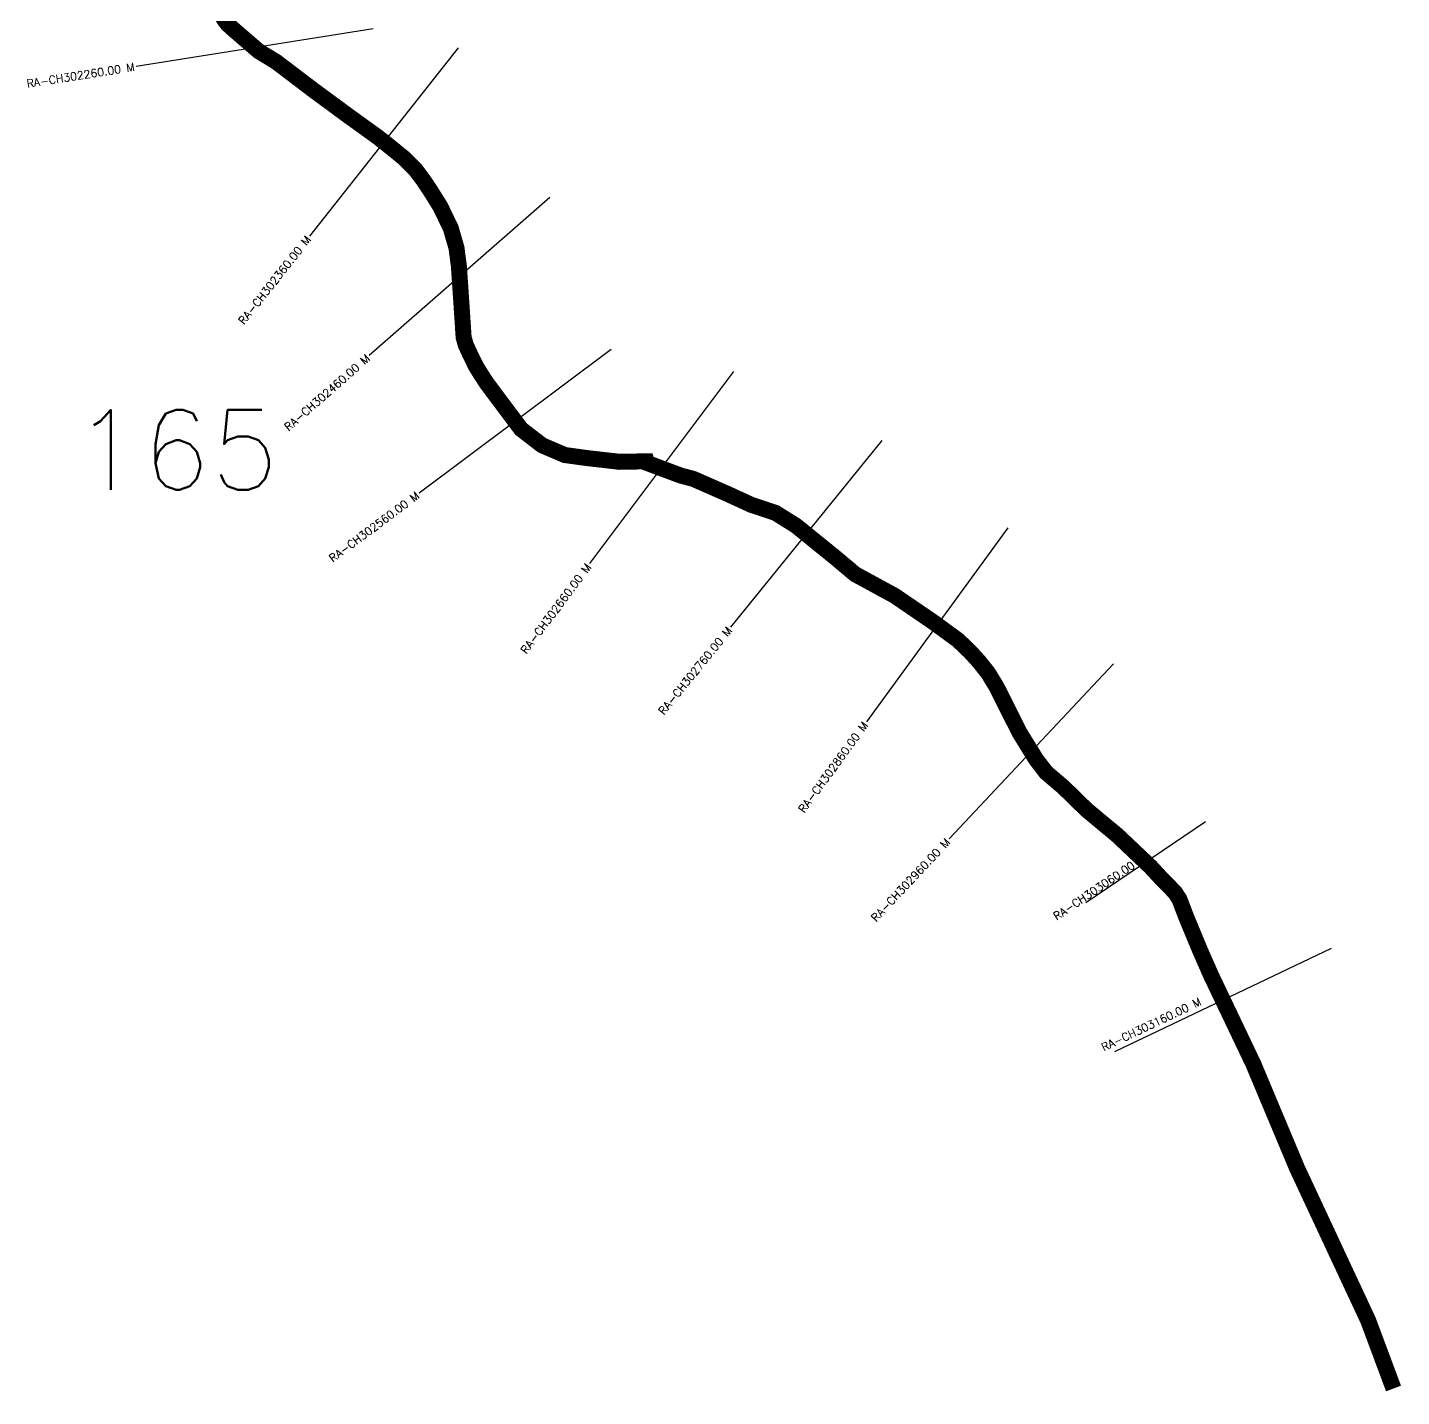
# Model space of a CAD drawing. Extents: x 283508 to 286538, y 2014367 to 2018695.
# Drawn here: x 284186 to 285044, y 2014367 to 2015223 of the extents above; entities that cross this region are included whole.
import ezdxf
from ezdxf.enums import TextEntityAlignment as Align

# ---------------------------------------------------------------- set-up
doc = ezdxf.new("R2010")
doc.units = ezdxf.units.MI
doc.header["$MEASUREMENT"] = 0
for name, color, linetype in [('ARTIFICIALLY PROTECTED', 4, 'Continuous'), ('CS', 134, 'Continuous'), ('CSMark', 6, 'Continuous')]:
    doc.layers.add(name, color=color, linetype=linetype)
doc.styles.get("Standard").update_dxf_attribs({"font": 'simplex.shx'})

msp = doc.modelspace()

# ---------------------------------------------------------------- linework, layer by layer
at = {"layer": 'ARTIFICIALLY PROTECTED', "const_width": 10, "flags": 128}
msp.add_lwpolyline([(284298.74, 2015244.53), (284309.03, 2015227.06), (284310.77, 2015224.78), (284314.11, 2015221.73), (284330.35, 2015207.73), (284341.15, 2015201.17), (284364.66, 2015183.31), (284386.37, 2015167.33), (284404.81, 2015154.04), (284411.63, 2015148.65), (284421.12, 2015140.92), (284428.45, 2015133.55), (284433.28, 2015127.07), (284437.19, 2015121.25), (284443.79, 2015110.7), (284450.34, 2015097.12), (284453.89, 2015084.85), (284455.39, 2015073.43), (284456.85, 2015051.73), (284458.36, 2015028.89), (284459.73, 2015024.18), (284462.52, 2015018.16), (284464.23, 2015014.66), (284465.94, 2015011.15), (284468.56, 2015006.86), (284472.81, 2015000.3), (284485.67, 2014983.13), (284494.23, 2014971.68), (284507.44, 2014961.53), (284521.64, 2014955.48), (284535.46, 2014953.58), (284555.95, 2014951.24), (284572.6, 2014951.56), (284572.87, 2014950.57), (284593.91, 2014942.69), (284601.78, 2014940.62), (284623.05, 2014931.28), (284638.07, 2014924.41), (284653.15, 2014919.39), (284666.02, 2014911.36), (284673.66, 2014905.17), (284690.07, 2014891.87), (284703.04, 2014881), (284727.66, 2014867.6), (284752.08, 2014850.94), (284767.25, 2014839.85), (284774.69, 2014832.73), (284780.16, 2014826.76), (284786.1, 2014819.29), (284791.34, 2014810.69), (284805.57, 2014782.34), (284816.09, 2014765.27), (284822.44, 2014757.06), (284833.13, 2014747.98), (284847.6, 2014733.87), (284866.78, 2014717.92), (284887.53, 2014698.29), (284893.62, 2014691.71), (284902.8, 2014682.3), (284905.6, 2014678.02), (284909.88, 2014666.82), (284918.83, 2014645.28), (284925.51, 2014630.16), (284951.76, 2014575.17), (284979.12, 2014509.97), (285023.55, 2014414.83), (285039.39, 2014372.36)], dxfattribs=at)
at = {"layer": 'CS'}
for p, q in [((284401.8, 2015221.73), (284253.66, 2015198.24)), ((284455.01, 2015209.96), (284361.98, 2015092.3)), ((284512.24, 2015116.4), (284399.41, 2015017.57)), ((284550.62, 2015021.51), (284430.52, 2014931.64)), ((284627.02, 2015007.65), (284537.06, 2014887.63)), ((284719.56, 2014964.51), (284625.11, 2014847.98)), ((284798.48, 2014909.93), (284709.98, 2014788.82)), ((284864.33, 2014824.97), (284761.64, 2014715.64)), ((284921.99, 2014726.37), (284847.21, 2014675.77)), ((285000.47, 2014647.23), (284865.1, 2014582.6))]:
    msp.add_line(p, q, dxfattribs=at)

# ---------------------------------------------------------------- texts
at = {"insert": (284214.4, 2014983.72), "char_height": 50, "attachment_point": 1}
msp.add_mtext_dynamic_manual_height_columns('165', width=84.3741, gutter_width=1, heights=[74.19], dxfattribs=at)
at = {"layer": 'CSMark'}
for s, rotation, p in [('RA-CH302260.00 M', 9.01127, (284252.67, 2015198.08)), ('RA-CH302360.00 M', 51.66962, (284361.36, 2015091.51)), ('RA-CH302460.00 M', 41.21481, (284398.65, 2015016.91)), ('RA-CH302560.00 M', 36.80887, (284429.72, 2014931.04)), ('RA-CH302660.00 M', 53.14736, (284536.46, 2014886.83)), ('RA-CH302760.00 M', 50.97772, (284624.48, 2014847.2)), ('RA-CH302860.00 M', 53.84178, (284709.39, 2014788.01)), ('RA-CH302960.00 M', 46.79502, (284760.96, 2014714.91)), ('RA-CH303060.00 M', 34.08441, (284884, 2014704.83)), ('RA-CH303160.00 M', 25.52276, (284918.78, 2014614.5))]:
    msp.add_text(s, height=5, rotation=rotation, dxfattribs=at).set_placement(p, align=Align.MIDDLE_RIGHT)

doc.saveas('drawing.dxf')
